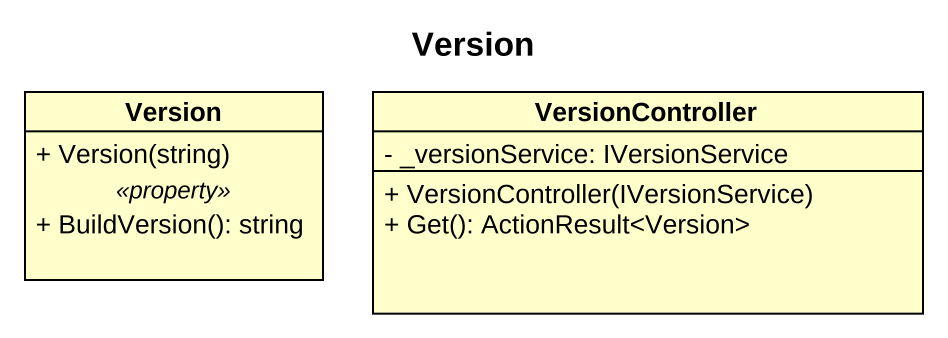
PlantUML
@startuml
title Version
hide circle
hide empty members
skinparam classAttributeIconSize 0
class Version {
  + Version(string)
  .. <<property>> ..
  + BuildVersion(): string
}
class VersionController {
  - _versionService: IVersionService
  + VersionController(IVersionService)
  + Get(): ActionResult<Version>
}
@enduml
